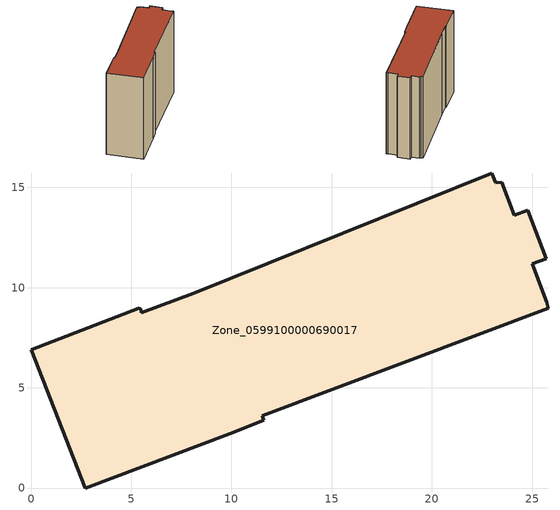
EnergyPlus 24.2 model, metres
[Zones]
Zone_0599100000690017
 floor ground (C_G): 8.12,9.72 23,15.72 23.18,15.24 23.49,15.26 24.11,13.62 24.79,13.86 25.71,11.43 25.02,11.18 25.74,9.28 25.82,8.97 11.53,3.6 11.61,3.38 9.91,2.72 2.7,0 0,6.91 5.37,8.97 5.48,8.94 5.51,8.74 z0
 wall outside (C_F): 9.91,2.72 11.61,3.38 11.53,3.6 25.82,8.97 25.74,9.28 25.02,11.18 25.71,11.43 24.79,13.86 24.11,13.62 23.49,15.26 23.18,15.24 23,15.72 8.12,9.72 5.51,8.74 5.48,8.94 5.37,8.97 0,6.91 2.7,0 9.91,2.72 z0:18.71
 roof outside (C_R): 23,15.72 8.12,9.72 5.51,8.74 5.48,8.94 5.37,8.97 0,6.91 2.7,0 9.91,2.72 11.61,3.38 11.53,3.6 25.82,8.97 25.74,9.28 25.02,11.18 25.71,11.43 24.79,13.86 24.11,13.62 23.49,15.26 23.18,15.24 z18.71
[BUILDING]
Pand.0599100000690017: North Axis=0; Terrain=City; Loads Convergence Tolerance Value=0.04; Temperature Convergence Tolerance Value=0.4; Solar Distribution=FullExterior; Maximum Number of Warmup Days=25; Minimum Number of Warmup Days=1
[Site:Location]
Rotterdam.The.Hague.AP_ZH_NLD Design_Conditions: Latitude=51.96; Longitude=4.45; Time Zone=1; Elevation=-4.5
[SITE:GROUNDTEMPERATURE:BUILDINGSURFACE]
18, 18, 18, 18, 18, 18, 18, 18, 18, 18, 18, 18
[MATERIAL] Thermal Absorptance=0.9; Solar Absorptance=0.7; Visible Absorptance=0.7
Name | Roughness | Thickness | Conductivity | Density | Specific Heat
G.TI.1946 | MediumSmooth | 0.15 | 1 | 540 | 1210
F.TI.1946 | Rough | 0.3 | 0.857143 | 1920 | 840
R.TI.1946 | MediumRough | 0.2 | 0.1 | 1500 | 1000
[CONSTRUCTION]
C_G: G.TI.1946
C_F: F.TI.1946
C_R: R.TI.1946
[ZONE]
Zone_0599100000690017: Type=1; Multiplier=1; Ceiling Height=Autocalculate; Volume=Autocalculate; Floor Area=autocalculate; Part of Total Floor Area=Yes
[ZONEINFILTRATION:DESIGNFLOWRATE]
Infil_Zone_0599100000690017: Zone or ZoneList or Space or SpaceList=Zone_0599100000690017; Schedule=AlwaysOn; Design Flow Rate Calculation Method=Flow/Area; Flow Rate per Floor Area=0.003; Constant Term Coefficient=1; Temperature Term Coefficient=0; Velocity Term Coefficient=0; Velocity Squared Term Coefficient=0
[HVACTEMPLATE:ZONE:IDEALLOADSAIRSYSTEM]
Zone_0599100000690017: Maximum Heating Supply Air Temperature=50; Minimum Cooling Supply Air Temperature=13; Maximum Heating Supply Air Humidity Ratio=0.0156; Minimum Cooling Supply Air Humidity Ratio=0.0077; Heating Limit=NoLimit; Cooling Limit=NoLimit; Dehumidification Control Type=ConstantSensibleHeatRatio; Cooling Sensible Heat Ratio=0.7; Dehumidification Setpoint=60; Humidification Control Type=None; Humidification Setpoint=30; Outdoor Air Method=None; Outdoor Air Flow Rate per Person=0.00944; Outdoor Air Flow Rate per Zone Floor Area=0; Outdoor Air Flow Rate per Zone=0; Demand Controlled Ventilation Type=None; Outdoor Air Economizer Type=NoEconomizer; Heat Recovery Type=None; Sensible Heat Recovery Effectiveness=0.7; Latent Heat Recovery Effectiveness=0.65
[ZONECONTROL:THERMOSTAT]
ThermostatControl_Zone_0599100000690017: Zone or ZoneList=Zone_0599100000690017; Control Type Schedule=DualSetpointControlType; Control 1=Thermostat_Zone_0599100000690017; Temperature Difference Between Cutout And Setpoint=0
[THERMOSTATSETPOINT:DUALSETPOINT]
Thermostat_Zone_0599100000690017: Heating Setpoint Temperature Schedule=HeatingSetpoint_Zone_0599100000690017; Cooling Setpoint Temperature Schedule=CoolingSetpoint_Zone_0599100000690017
[SCHEDULE:COMPACT]
HeatingSetpoint_Zone_0599100000690017: Through: 12/31, For: AllDays, Until: 24:00, 21
CoolingSetpoint_Zone_0599100000690017: Through: 12/31, For: AllDays, Until: 24:00, 24
DualSetpointControlType: Through: 12/31, For: AllDays, Until: 24:00, 4
AlwaysOn: Through: 12/31, For: AllDays, Until: 24:00, 1
